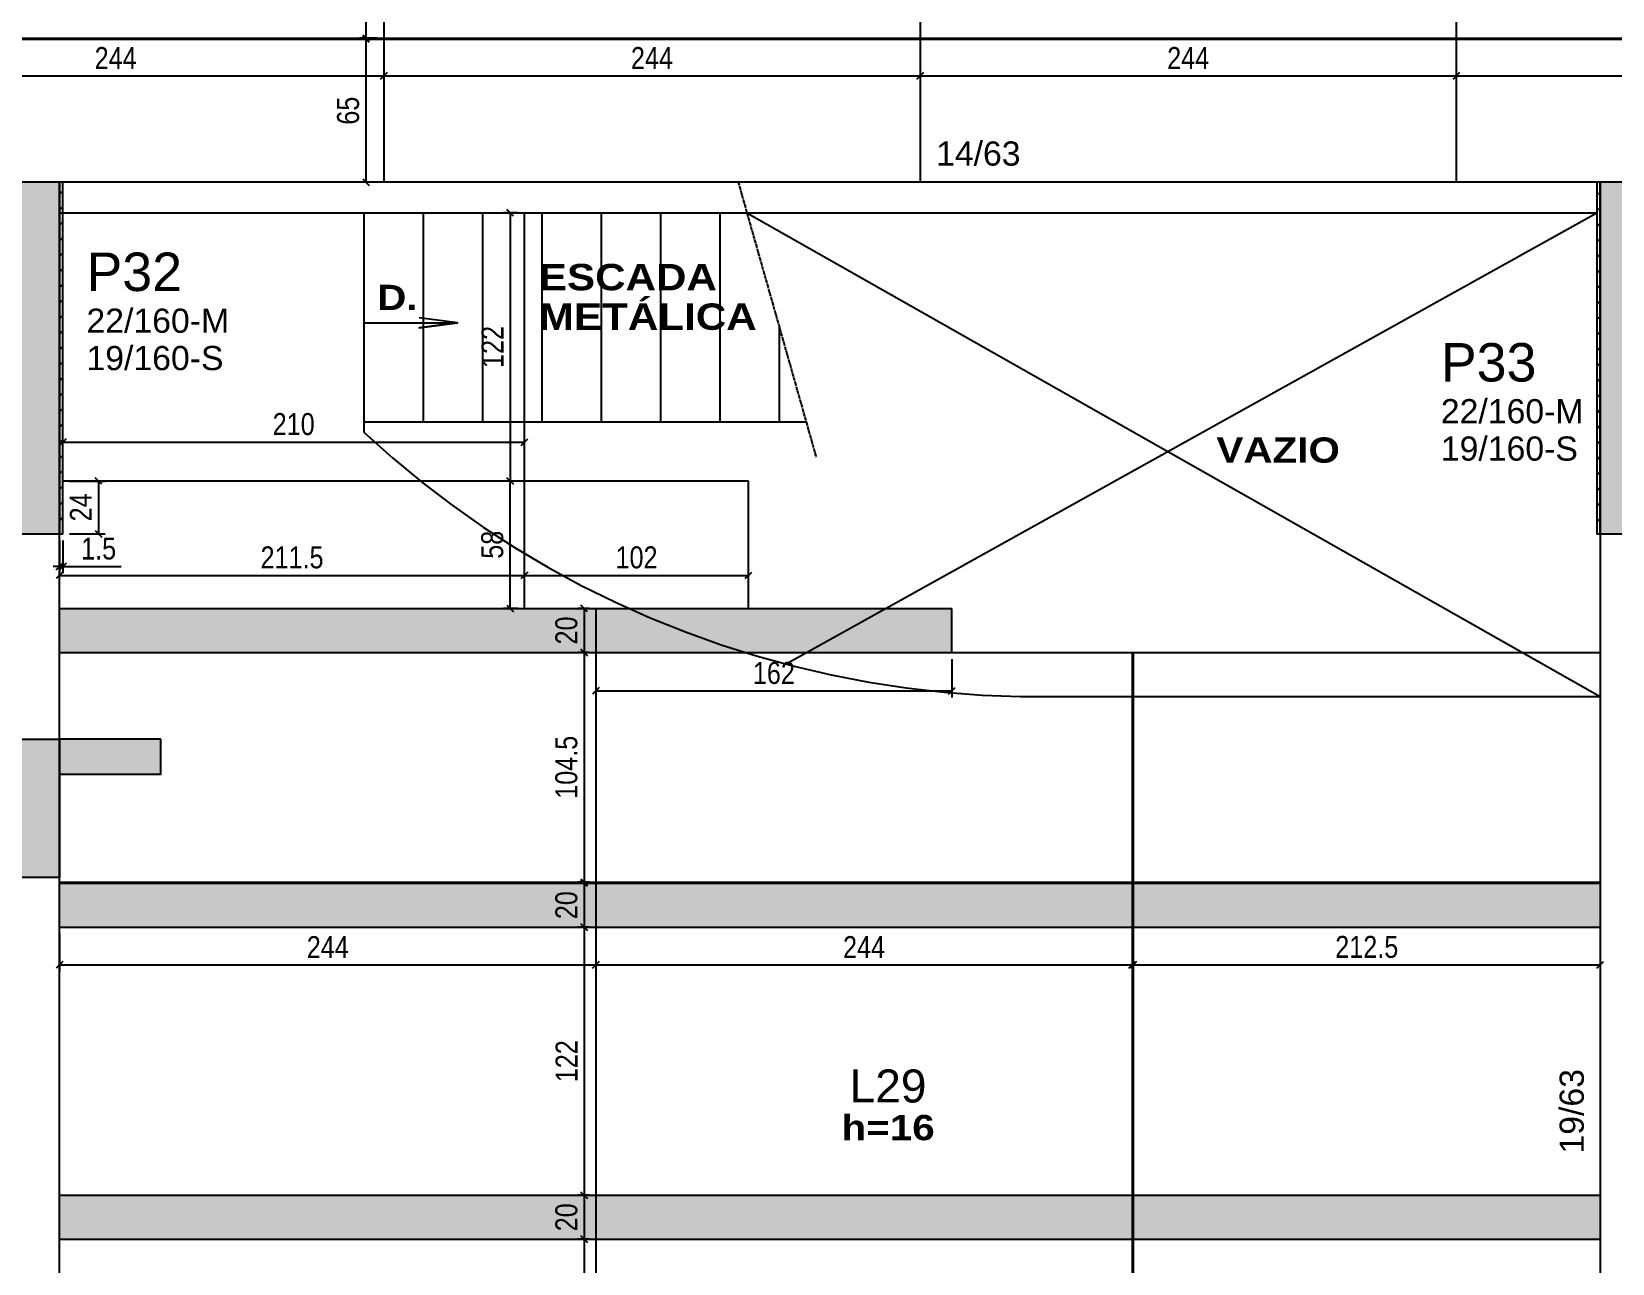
# Model space of a CAD drawing. Extents: x 4150 to 8661, y -614 to 3008.
# Drawn here: x 5153 to 5872, y 655 to 1216 of the extents above; entities that cross this region are included whole.
import ezdxf

# ---------------------------------------------------------------- set-up
doc = ezdxf.new("R2010")
doc.units = 0
doc.header["$PDMODE"] = 34
for name, pattern in [('ESTILO_TQS_0002', [0.4, 0.1, -0.3]), ('ESTILO_TQS_0006', [0.3, 0.2, -0.1]), ('ESTILO_TQS_0007', [2.1, 1.5, -0.2, 0.2, -0.2])]:
    doc.linetypes.add(name, pattern=pattern)
for name, color, linetype in [('COTA', 241, 'Continuous'), ('MTH-230', 1, 'Continuous'), ('MTH-COTAS7', 31, 'Continuous'), ('MTH-DIM-PILAR', 3, 'Continuous'), ('MTH-DIM-VIGA', 3, 'Continuous'), ('MTH-EIXO-217', 8, 'Continuous'), ('MTH-FACE-VIGA', 7, 'Continuous'), ('MTH-LINHA-SEÇÃO', 16, 'Continuous'), ('MTH-PILAR-SEGUE', 5, 'Continuous'), ('MTH-SOMBRA21', 150, 'Continuous'), ('MTH-SOMBRA25', 253, 'Continuous'), ('MTH-TIT1-PILAR', 5, 'Continuous'), ('MTH-TIT1-VIGA', 5, 'Continuous'), ('MTH-TXT-NEGRITO', 5, 'Continuous'), ('MTH-VIGA-INVERTIDA', 7, 'ESTILO_TQS_0002'), ('Painéis', 200, 'Continuous')]:
    doc.layers.add(name, color=color, linetype=linetype)
doc.layers.add('Hachura', color=251, linetype='Continuous', lineweight=9)
doc.styles.add('COTA TECNICA', font='techl___.ttf', dxfattribs={"height": 10})
doc.styles.add('TQS_ARIAL', font='arial.ttf')
doc.styles.add('TQS_ARIAL_BLACK', font='ariblk.ttf')
doc.dimstyles.new('PAINEL', dxfattribs={"dimtxt": 10, "dimasz": 3, "dimexe": 3, "dimexo": 3, "dimgap": 3, "dimtad": 1, "dimdec": 1, "dimzin": 12, "dimdsep": 46, "dimtxsty": 'COTA TECNICA', "dimblk1": 'OBLIQUE', "dimblk2": 'OBLIQUE', "dimsah": 1, "dimcen": 0.9, "dimclrd": 4, "dimclre": 4, "dimclrt": 240, "dimadec": 1, "dimazin": 3, "dimtfac": 1, "dimtdec": 1, "dimtmove": 0, "dimatfit": 3, "dimfxl": 1, "dimtolj": 1, "dimtzin": 12, "dimarcsym": 0})

# ---------------------------------------------------------------- blocks, each defined once
blk = doc.blocks.new('_Oblique')
at = {"color": 0, "linetype": 'ByBlock', "lineweight": -2}
blk.add_line((-0.5, -0.5), (0.5, 0.5), dxfattribs=at)
blk = doc.blocks.new('*D35')
at = {"layer": 'COTA', "color": 4, "lineweight": -2, "transparency": 16777216}
for p, q in [((5069.35, 1209.37), (5069.35, 1192.76)), ((5313.35, 1207.37), (5313.35, 1192.76)), ((5069.35, 1195.76), (5313.35, 1195.76))]:
    blk.add_line(p, q, dxfattribs=at)
at = {"layer": 'Defpoints', "color": 0, "transparency": 16777216}
for p in [(5069.35, 1212.37), (5313.35, 1210.37), (5313.35, 1195.76)]:
    blk.add_point(p, dxfattribs=at)
at = {"layer": 'COTA', "color": 4, "lineweight": -2, "transparency": 16777216, "xscale": 3, "yscale": 3, "zscale": 3, "rotation": 180}
blk.add_blockref('_Oblique', (5069.35, 1195.76), dxfattribs=at)
at = {"layer": 'COTA', "color": 4, "lineweight": -2, "transparency": 16777216, "xscale": 3, "yscale": 3, "zscale": 3}
blk.add_blockref('_Oblique', (5313.35, 1195.76), dxfattribs=at)
at = {"layer": 'COTA', "color": 240, "transparency": 16777216, "insert": (5191.35, 1203.83), "char_height": 10, "attachment_point": 5, "style": 'COTA TECNICA'}
blk.add_mtext('\\A1;244', dxfattribs=at)
blk = doc.blocks.new('*D36')
at = {"layer": 'COTA', "color": 4, "lineweight": -2, "transparency": 16777216}
for p, q in [((5313.35, 1207.37), (5313.35, 1192.76)), ((5313.35, 1195.76), (5557.35, 1195.76))]:
    blk.add_line(p, q, dxfattribs=at)
at = {"layer": 'Defpoints', "color": 0, "transparency": 16777216}
for p in [(5313.35, 1210.37), (5557.35, 1195.76), (5557.35, 1195.76)]:
    blk.add_point(p, dxfattribs=at)
at = {"layer": 'COTA', "color": 4, "lineweight": -2, "transparency": 16777216, "xscale": 3, "yscale": 3, "zscale": 3, "rotation": 180}
blk.add_blockref('_Oblique', (5313.35, 1195.76), dxfattribs=at)
at = {"layer": 'COTA', "color": 4, "lineweight": -2, "transparency": 16777216, "xscale": 3, "yscale": 3, "zscale": 3}
blk.add_blockref('_Oblique', (5557.35, 1195.76), dxfattribs=at)
at = {"layer": 'COTA', "color": 240, "transparency": 16777216, "insert": (5435.35, 1203.83), "char_height": 10, "attachment_point": 5, "style": 'COTA TECNICA'}
blk.add_mtext('\\A1;244', dxfattribs=at)
blk = doc.blocks.new('*D37')
at = {"layer": 'COTA', "color": 4, "lineweight": -2, "transparency": 16777216}
blk.add_line((5557.35, 1195.76), (5801.35, 1195.76), dxfattribs=at)
at = {"layer": 'Defpoints', "color": 0, "transparency": 16777216}
for p in [(5557.35, 1195.76), (5801.35, 1195.76), (5801.35, 1195.76)]:
    blk.add_point(p, dxfattribs=at)
at = {"layer": 'COTA', "color": 4, "lineweight": -2, "transparency": 16777216, "xscale": 3, "yscale": 3, "zscale": 3, "rotation": 180}
blk.add_blockref('_Oblique', (5557.35, 1195.76), dxfattribs=at)
at = {"layer": 'COTA', "color": 4, "lineweight": -2, "transparency": 16777216, "xscale": 3, "yscale": 3, "zscale": 3}
blk.add_blockref('_Oblique', (5801.35, 1195.76), dxfattribs=at)
at = {"layer": 'COTA', "color": 240, "transparency": 16777216, "insert": (5679.35, 1203.83), "char_height": 10, "attachment_point": 5, "style": 'COTA TECNICA'}
blk.add_mtext('\\A1;244', dxfattribs=at)
blk = doc.blocks.new('*D38')
at = {"layer": 'COTA', "color": 4, "lineweight": -2, "transparency": 16777216}
for p, q in [((5801.35, 1195.76), (6045.35, 1195.76)), ((6045.35, 1197.87), (6045.35, 1192.76))]:
    blk.add_line(p, q, dxfattribs=at)
at = {"layer": 'Defpoints', "color": 0, "transparency": 16777216}
for p in [(5801.35, 1195.76), (6045.35, 1200.87), (6045.35, 1195.76)]:
    blk.add_point(p, dxfattribs=at)
at = {"layer": 'COTA', "color": 4, "lineweight": -2, "transparency": 16777216, "xscale": 3, "yscale": 3, "zscale": 3, "rotation": 180}
blk.add_blockref('_Oblique', (5801.35, 1195.76), dxfattribs=at)
at = {"layer": 'COTA', "color": 4, "lineweight": -2, "transparency": 16777216, "xscale": 3, "yscale": 3, "zscale": 3}
blk.add_blockref('_Oblique', (6045.35, 1195.76), dxfattribs=at)
at = {"layer": 'COTA', "color": 240, "transparency": 16777216, "insert": (5923.35, 1203.83), "char_height": 10, "attachment_point": 5, "style": 'COTA TECNICA'}
blk.add_mtext('\\A1;244', dxfattribs=at)
blk = doc.blocks.new('*D39')
at = {"layer": 'COTA', "color": 4, "lineweight": -2, "transparency": 16777216}
for p, q in [((5310.35, 1212.37), (5302.26, 1212.37)), ((5305.26, 1147.37), (5305.26, 1212.37)), ((5310.35, 1147.37), (5302.26, 1147.37))]:
    blk.add_line(p, q, dxfattribs=at)
at = {"layer": 'Defpoints', "color": 0, "transparency": 16777216}
for p in [(5305.26, 1212.37), (5313.35, 1212.37), (5313.35, 1147.37)]:
    blk.add_point(p, dxfattribs=at)
at = {"layer": 'COTA', "color": 4, "lineweight": -2, "transparency": 16777216, "xscale": 3, "yscale": 3, "zscale": 3}
for p, rotation in [((5305.26, 1212.37), 90), ((5305.26, 1147.37), 270)]:
    blk.add_blockref('_Oblique', p, dxfattribs=dict(at, rotation=rotation))
at = {"layer": 'COTA', "color": 240, "transparency": 16777216, "insert": (5297.15, 1179.87), "char_height": 10, "attachment_point": 5, "rotation": 90, "style": 'COTA TECNICA'}
blk.add_mtext('\\A1;65', dxfattribs=at)
blk = doc.blocks.new('*D40')
at = {"layer": 'COTA', "color": 4, "lineweight": -2, "transparency": 16777216}
for p, q in [((5310.35, 1273.37), (5302.26, 1273.37)), ((5305.26, 1212.87), (5305.26, 1273.37)), ((5310.35, 1212.87), (5302.26, 1212.87))]:
    blk.add_line(p, q, dxfattribs=at)
at = {"layer": 'Defpoints', "color": 0, "transparency": 16777216}
for p in [(5305.26, 1273.37), (5313.35, 1273.37), (5313.35, 1212.87)]:
    blk.add_point(p, dxfattribs=at)
at = {"layer": 'COTA', "color": 4, "lineweight": -2, "transparency": 16777216, "xscale": 3, "yscale": 3, "zscale": 3}
for p, rotation in [((5305.26, 1273.37), 90), ((5305.26, 1212.87), 270)]:
    blk.add_blockref('_Oblique', p, dxfattribs=dict(at, rotation=rotation))
at = {"layer": 'COTA', "color": 240, "transparency": 16777216, "insert": (5297.15, 1243.12), "char_height": 10, "attachment_point": 5, "rotation": 90, "style": 'COTA TECNICA'}
blk.add_mtext('\\A1;60.5', dxfattribs=at)
blk = doc.blocks.new('*D226')
at = {"layer": 'COTA', "color": 4, "lineweight": -2, "transparency": 16777216}
for p, q in [((5165.85, 805.37), (5165.85, 788.22)), ((5409.85, 805.37), (5409.85, 788.22)), ((5165.85, 791.22), (5409.85, 791.22))]:
    blk.add_line(p, q, dxfattribs=at)
at = {"layer": 'Defpoints', "color": 0, "transparency": 16777216}
for p in [(5165.85, 808.37), (5409.85, 808.37), (5409.85, 791.22)]:
    blk.add_point(p, dxfattribs=at)
at = {"layer": 'COTA', "color": 4, "lineweight": -2, "transparency": 16777216, "xscale": 3, "yscale": 3, "zscale": 3, "rotation": 180}
blk.add_blockref('_Oblique', (5165.85, 791.22), dxfattribs=at)
at = {"layer": 'COTA', "color": 4, "lineweight": -2, "transparency": 16777216, "xscale": 3, "yscale": 3, "zscale": 3}
blk.add_blockref('_Oblique', (5409.85, 791.22), dxfattribs=at)
at = {"layer": 'COTA', "color": 240, "transparency": 16777216, "insert": (5287.85, 799.29), "char_height": 10, "attachment_point": 5, "style": 'COTA TECNICA'}
blk.add_mtext('\\A1;244', dxfattribs=at)
blk = doc.blocks.new('*D227')
at = {"layer": 'COTA', "color": 4, "lineweight": -2, "transparency": 16777216}
for p, q in [((5409.85, 805.37), (5409.85, 788.22)), ((5653.85, 805.37), (5653.85, 788.22)), ((5409.85, 791.22), (5653.85, 791.22))]:
    blk.add_line(p, q, dxfattribs=at)
at = {"layer": 'Defpoints', "color": 0, "transparency": 16777216}
for p in [(5409.85, 808.37), (5653.85, 808.37), (5653.85, 791.22)]:
    blk.add_point(p, dxfattribs=at)
at = {"layer": 'COTA', "color": 4, "lineweight": -2, "transparency": 16777216, "xscale": 3, "yscale": 3, "zscale": 3, "rotation": 180}
blk.add_blockref('_Oblique', (5409.85, 791.22), dxfattribs=at)
at = {"layer": 'COTA', "color": 4, "lineweight": -2, "transparency": 16777216, "xscale": 3, "yscale": 3, "zscale": 3}
blk.add_blockref('_Oblique', (5653.85, 791.22), dxfattribs=at)
at = {"layer": 'COTA', "color": 240, "transparency": 16777216, "insert": (5531.85, 799.29), "char_height": 10, "attachment_point": 5, "style": 'COTA TECNICA'}
blk.add_mtext('\\A1;244', dxfattribs=at)
blk = doc.blocks.new('*D228')
at = {"layer": 'COTA', "color": 4, "lineweight": -2, "transparency": 16777216}
for p, q in [((5654.35, 805.37), (5654.35, 788.22)), ((5866.85, 805.37), (5866.85, 788.22)), ((5654.35, 791.22), (5866.85, 791.22))]:
    blk.add_line(p, q, dxfattribs=at)
at = {"layer": 'Defpoints', "color": 0, "transparency": 16777216}
for p in [(5654.35, 808.37), (5866.85, 808.37), (5866.85, 791.22)]:
    blk.add_point(p, dxfattribs=at)
at = {"layer": 'COTA', "color": 4, "lineweight": -2, "transparency": 16777216, "xscale": 3, "yscale": 3, "zscale": 3, "rotation": 180}
blk.add_blockref('_Oblique', (5654.35, 791.22), dxfattribs=at)
at = {"layer": 'COTA', "color": 4, "lineweight": -2, "transparency": 16777216, "xscale": 3, "yscale": 3, "zscale": 3}
blk.add_blockref('_Oblique', (5866.85, 791.22), dxfattribs=at)
at = {"layer": 'COTA', "color": 240, "transparency": 16777216, "insert": (5760.6, 799.33), "char_height": 10, "attachment_point": 5, "style": 'COTA TECNICA'}
blk.add_mtext('\\A1;212.5', dxfattribs=at)
blk = doc.blocks.new('*D223')
at = {"layer": 'COTA', "color": 4, "lineweight": -2, "transparency": 16777216}
for p, q in [((5406.85, 933.37), (5401.56, 933.37)), ((5404.56, 933.37), (5404.56, 828.87)), ((5406.85, 828.87), (5401.56, 828.87))]:
    blk.add_line(p, q, dxfattribs=at)
at = {"layer": 'Defpoints', "color": 0, "transparency": 16777216}
for p in [(5409.85, 933.37), (5404.56, 828.87), (5409.85, 828.87)]:
    blk.add_point(p, dxfattribs=at)
at = {"layer": 'COTA', "color": 4, "lineweight": -2, "transparency": 16777216, "xscale": 3, "yscale": 3, "zscale": 3}
for p, rotation in [((5404.56, 933.37), 90), ((5404.56, 828.87), 270)]:
    blk.add_blockref('_Oblique', p, dxfattribs=dict(at, rotation=rotation))
at = {"layer": 'COTA', "color": 240, "transparency": 16777216, "insert": (5396.45, 881.12), "char_height": 10, "attachment_point": 5, "rotation": 90, "style": 'COTA TECNICA'}
blk.add_mtext('\\A1;104.5', dxfattribs=at)
blk = doc.blocks.new('*D224')
at = {"layer": 'COTA', "color": 4, "lineweight": -2, "transparency": 16777216}
for p, q in [((5406.85, 828.37), (5401.56, 828.37)), ((5404.56, 828.37), (5404.56, 808.37)), ((5406.85, 808.37), (5401.56, 808.37))]:
    blk.add_line(p, q, dxfattribs=at)
at = {"layer": 'Defpoints', "color": 0, "transparency": 16777216}
for p in [(5409.85, 828.37), (5404.56, 808.37), (5409.85, 808.37)]:
    blk.add_point(p, dxfattribs=at)
at = {"layer": 'COTA', "color": 4, "lineweight": -2, "transparency": 16777216, "xscale": 3, "yscale": 3, "zscale": 3}
for p, rotation in [((5404.56, 828.37), 90), ((5404.56, 808.37), 270)]:
    blk.add_blockref('_Oblique', p, dxfattribs=dict(at, rotation=rotation))
at = {"layer": 'COTA', "color": 240, "transparency": 16777216, "insert": (5396.46, 818.37), "char_height": 10, "attachment_point": 5, "rotation": 90, "style": 'COTA TECNICA'}
blk.add_mtext('\\A1;20', dxfattribs=at)
blk = doc.blocks.new('*D225')
at = {"layer": 'COTA', "color": 4, "lineweight": -2, "transparency": 16777216}
for p, q in [((5406.85, 808.37), (5401.56, 808.37)), ((5404.56, 808.37), (5404.56, 686.37)), ((5406.85, 686.37), (5401.56, 686.37))]:
    blk.add_line(p, q, dxfattribs=at)
at = {"layer": 'Defpoints', "color": 0, "transparency": 16777216}
for p in [(5409.85, 808.37), (5404.56, 686.37), (5409.85, 686.37)]:
    blk.add_point(p, dxfattribs=at)
at = {"layer": 'COTA', "color": 4, "lineweight": -2, "transparency": 16777216, "xscale": 3, "yscale": 3, "zscale": 3}
for p, rotation in [((5404.56, 808.37), 90), ((5404.56, 686.37), 270)]:
    blk.add_blockref('_Oblique', p, dxfattribs=dict(at, rotation=rotation))
at = {"layer": 'COTA', "color": 240, "transparency": 16777216, "insert": (5396.5, 747.37), "char_height": 10, "attachment_point": 5, "rotation": 90, "style": 'COTA TECNICA'}
blk.add_mtext('\\A1;122', dxfattribs=at)
blk = doc.blocks.new('*D234')
at = {"layer": 'COTA', "color": 4, "lineweight": -2, "transparency": 16777216}
for p, q in [((5406.85, 686.37), (5401.56, 686.37)), ((5404.56, 686.37), (5404.56, 666.37)), ((5406.85, 666.37), (5401.56, 666.37))]:
    blk.add_line(p, q, dxfattribs=at)
at = {"layer": 'Defpoints', "color": 0, "transparency": 16777216}
for p in [(5409.85, 686.37), (5404.56, 666.37), (5409.85, 666.37)]:
    blk.add_point(p, dxfattribs=at)
at = {"layer": 'COTA', "color": 4, "lineweight": -2, "transparency": 16777216, "xscale": 3, "yscale": 3, "zscale": 3}
for p, rotation in [((5404.56, 686.37), 90), ((5404.56, 666.37), 270)]:
    blk.add_blockref('_Oblique', p, dxfattribs=dict(at, rotation=rotation))
at = {"layer": 'COTA', "color": 240, "transparency": 16777216, "insert": (5396.46, 676.37), "char_height": 10, "attachment_point": 5, "rotation": 90, "style": 'COTA TECNICA'}
blk.add_mtext('\\A1;20', dxfattribs=at)
blk = doc.blocks.new('*D235')
at = {"layer": 'COTA', "color": 4, "lineweight": -2, "transparency": 16777216}
for p, q in [((5406.85, 666.37), (5401.56, 666.37)), ((5404.56, 666.37), (5404.56, 544.37)), ((5406.85, 544.37), (5401.56, 544.37))]:
    blk.add_line(p, q, dxfattribs=at)
at = {"layer": 'Defpoints', "color": 0, "transparency": 16777216}
for p in [(5409.85, 666.37), (5404.56, 544.37), (5409.85, 544.37)]:
    blk.add_point(p, dxfattribs=at)
at = {"layer": 'COTA', "color": 4, "lineweight": -2, "transparency": 16777216, "xscale": 3, "yscale": 3, "zscale": 3}
for p, rotation in [((5404.56, 666.37), 90), ((5404.56, 544.37), 270)]:
    blk.add_blockref('_Oblique', p, dxfattribs=dict(at, rotation=rotation))
at = {"layer": 'COTA', "color": 240, "transparency": 16777216, "insert": (5396.5, 605.37), "char_height": 10, "attachment_point": 5, "rotation": 90, "style": 'COTA TECNICA'}
blk.add_mtext('\\A1;122', dxfattribs=at)
blk = doc.blocks.new('*D236')
at = {"layer": 'COTA', "color": 4, "lineweight": -2, "transparency": 16777216}
for p, q in [((5167.35, 1014.37), (5167.35, 1032.1)), ((5167.35, 1029.1), (5377.34, 1029.1)), ((5377.34, 1014.37), (5377.34, 1032.1))]:
    blk.add_line(p, q, dxfattribs=at)
at = {"layer": 'Defpoints', "color": 0, "transparency": 16777216}
for p in [(5377.34, 1029.1), (5167.35, 1011.37), (5377.34, 1011.37)]:
    blk.add_point(p, dxfattribs=at)
at = {"layer": 'COTA', "color": 4, "lineweight": -2, "transparency": 16777216, "xscale": 3, "yscale": 3, "zscale": 3, "rotation": 180}
blk.add_blockref('_Oblique', (5167.35, 1029.1), dxfattribs=at)
at = {"layer": 'COTA', "color": 4, "lineweight": -2, "transparency": 16777216, "xscale": 3, "yscale": 3, "zscale": 3}
blk.add_blockref('_Oblique', (5377.34, 1029.1), dxfattribs=at)
at = {"layer": 'COTA', "color": 240, "transparency": 16777216, "insert": (5272.35, 1037.2), "char_height": 10, "attachment_point": 5, "style": 'COTA TECNICA'}
blk.add_mtext('\\A1;210', dxfattribs=at)
blk = doc.blocks.new('*D237')
at = {"layer": 'COTA', "color": 4, "lineweight": -2, "transparency": 16777216}
for p, q in [((5374.34, 1133.37), (5367.88, 1133.37)), ((5370.88, 1133.37), (5370.88, 1011.37)), ((5374.34, 1011.37), (5367.88, 1011.37))]:
    blk.add_line(p, q, dxfattribs=at)
at = {"layer": 'Defpoints', "color": 0, "transparency": 16777216}
for p in [(5377.34, 1133.37), (5370.88, 1011.37), (5377.34, 1011.37)]:
    blk.add_point(p, dxfattribs=at)
at = {"layer": 'COTA', "color": 4, "lineweight": -2, "transparency": 16777216, "xscale": 3, "yscale": 3, "zscale": 3}
for p, rotation in [((5370.88, 1133.37), 90), ((5370.88, 1011.37), 270)]:
    blk.add_blockref('_Oblique', p, dxfattribs=dict(at, rotation=rotation))
at = {"layer": 'COTA', "color": 240, "transparency": 16777216, "insert": (5362.82, 1072.37), "char_height": 10, "attachment_point": 5, "rotation": 90, "style": 'COTA TECNICA'}
blk.add_mtext('\\A1;122', dxfattribs=at)
blk = doc.blocks.new('*D229')
at = {"layer": 'COTA', "color": 4, "lineweight": -2, "transparency": 16777216}
for p, q in [((5165.85, 956.37), (5165.85, 971.45)), ((5377.34, 956.37), (5377.34, 971.45)), ((5165.85, 968.45), (5377.34, 968.45))]:
    blk.add_line(p, q, dxfattribs=at)
at = {"layer": 'Defpoints', "color": 0, "transparency": 16777216}
for p in [(5377.34, 968.45), (5165.85, 953.37), (5377.34, 953.37)]:
    blk.add_point(p, dxfattribs=at)
at = {"layer": 'COTA', "color": 4, "lineweight": -2, "transparency": 16777216, "xscale": 3, "yscale": 3, "zscale": 3, "rotation": 180}
blk.add_blockref('_Oblique', (5165.85, 968.45), dxfattribs=at)
at = {"layer": 'COTA', "color": 4, "lineweight": -2, "transparency": 16777216, "xscale": 3, "yscale": 3, "zscale": 3}
blk.add_blockref('_Oblique', (5377.34, 968.45), dxfattribs=at)
at = {"layer": 'COTA', "color": 240, "transparency": 16777216, "insert": (5271.6, 976.56), "char_height": 10, "attachment_point": 5, "style": 'COTA TECNICA'}
blk.add_mtext('\\A1;211.5', dxfattribs=at)
blk = doc.blocks.new('*D230')
at = {"layer": 'COTA', "color": 4, "lineweight": -2, "transparency": 16777216}
for p, q in [((5170.35, 1011.37), (5186.56, 1011.37)), ((5183.56, 1011.37), (5183.56, 987.37)), ((5170.35, 987.37), (5186.56, 987.37))]:
    blk.add_line(p, q, dxfattribs=at)
at = {"layer": 'Defpoints', "color": 0, "transparency": 16777216}
for p in [(5167.35, 1011.37), (5167.35, 987.37), (5183.56, 987.37)]:
    blk.add_point(p, dxfattribs=at)
at = {"layer": 'COTA', "color": 4, "lineweight": -2, "transparency": 16777216, "xscale": 3, "yscale": 3, "zscale": 3}
for p, rotation in [((5183.56, 1011.37), 90), ((5183.56, 987.37), 270)]:
    blk.add_blockref('_Oblique', p, dxfattribs=dict(at, rotation=rotation))
at = {"layer": 'COTA', "color": 240, "transparency": 16777216, "insert": (5175.49, 999.37), "char_height": 10, "attachment_point": 5, "rotation": 90, "style": 'COTA TECNICA'}
blk.add_mtext('\\A1;24', dxfattribs=at)
blk = doc.blocks.new('*D231')
at = {"layer": 'COTA', "color": 4, "lineweight": -2, "transparency": 16777216}
for p, q in [((5165.85, 984.37), (5165.85, 969.47)), ((5167.35, 984.37), (5167.35, 969.47)), ((5165.85, 972.47), (5162.85, 972.47)), ((5165.85, 972.47), (5167.35, 972.47)), ((5167.35, 972.47), (5193.86, 972.47))]:
    blk.add_line(p, q, dxfattribs=at)
at = {"layer": 'Defpoints', "color": 0, "transparency": 16777216}
for p in [(5165.85, 987.37), (5167.35, 987.37), (5167.35, 972.47)]:
    blk.add_point(p, dxfattribs=at)
at = {"layer": 'COTA', "color": 4, "lineweight": -2, "transparency": 16777216, "xscale": 3, "yscale": 3, "zscale": 3}
blk.add_blockref('_Oblique', (5165.85, 972.47), dxfattribs=at)
at = {"layer": 'COTA', "color": 4, "lineweight": -2, "transparency": 16777216, "xscale": 3, "yscale": 3, "zscale": 3, "rotation": 180}
blk.add_blockref('_Oblique', (5167.35, 972.47), dxfattribs=at)
at = {"layer": 'COTA', "color": 240, "transparency": 16777216, "insert": (5183.61, 980.58), "char_height": 10, "attachment_point": 5, "style": 'COTA TECNICA'}
blk.add_mtext('\\A1;1.5', dxfattribs=at)
blk = doc.blocks.new('*D232')
at = {"layer": 'COTA', "color": 4, "lineweight": -2, "transparency": 16777216}
for p, q in [((5377.34, 956.37), (5377.34, 971.45)), ((5479.34, 956.37), (5479.34, 971.45)), ((5377.34, 968.45), (5479.34, 968.45))]:
    blk.add_line(p, q, dxfattribs=at)
at = {"layer": 'Defpoints', "color": 0, "transparency": 16777216}
for p in [(5479.34, 968.45), (5377.34, 953.37), (5479.34, 953.37)]:
    blk.add_point(p, dxfattribs=at)
at = {"layer": 'COTA', "color": 4, "lineweight": -2, "transparency": 16777216, "xscale": 3, "yscale": 3, "zscale": 3, "rotation": 180}
blk.add_blockref('_Oblique', (5377.34, 968.45), dxfattribs=at)
at = {"layer": 'COTA', "color": 4, "lineweight": -2, "transparency": 16777216, "xscale": 3, "yscale": 3, "zscale": 3}
blk.add_blockref('_Oblique', (5479.34, 968.45), dxfattribs=at)
at = {"layer": 'COTA', "color": 240, "transparency": 16777216, "insert": (5428.34, 976.56), "char_height": 10, "attachment_point": 5, "style": 'COTA TECNICA'}
blk.add_mtext('\\A1;102', dxfattribs=at)
blk = doc.blocks.new('*D233')
at = {"layer": 'COTA', "color": 4, "lineweight": -2, "transparency": 16777216}
for p, q in [((5409.85, 930.37), (5409.85, 912.86)), ((5571.83, 930.37), (5571.83, 912.86)), ((5409.85, 915.86), (5571.83, 915.86))]:
    blk.add_line(p, q, dxfattribs=at)
at = {"layer": 'Defpoints', "color": 0, "transparency": 16777216}
for p in [(5409.85, 933.37), (5571.83, 933.37), (5571.83, 915.86)]:
    blk.add_point(p, dxfattribs=at)
at = {"layer": 'COTA', "color": 4, "lineweight": -2, "transparency": 16777216, "xscale": 3, "yscale": 3, "zscale": 3, "rotation": 180}
blk.add_blockref('_Oblique', (5409.85, 915.86), dxfattribs=at)
at = {"layer": 'COTA', "color": 4, "lineweight": -2, "transparency": 16777216, "xscale": 3, "yscale": 3, "zscale": 3}
blk.add_blockref('_Oblique', (5571.83, 915.86), dxfattribs=at)
at = {"layer": 'COTA', "color": 240, "transparency": 16777216, "insert": (5490.84, 923.96), "char_height": 10, "attachment_point": 5, "style": 'COTA TECNICA'}
blk.add_mtext('\\A1;162', dxfattribs=at)
blk = doc.blocks.new('*D238')
at = {"layer": 'COTA', "color": 4, "lineweight": -2, "transparency": 16777216}
for p, q in [((5406.85, 953.37), (5401.56, 953.37)), ((5404.56, 953.37), (5404.56, 933.37)), ((5406.85, 933.37), (5401.56, 933.37))]:
    blk.add_line(p, q, dxfattribs=at)
at = {"layer": 'Defpoints', "color": 0, "transparency": 16777216}
for p in [(5409.85, 953.37), (5404.56, 933.37), (5409.85, 933.37)]:
    blk.add_point(p, dxfattribs=at)
at = {"layer": 'COTA', "color": 4, "lineweight": -2, "transparency": 16777216, "xscale": 3, "yscale": 3, "zscale": 3}
for p, rotation in [((5404.56, 953.37), 90), ((5404.56, 933.37), 270)]:
    blk.add_blockref('_Oblique', p, dxfattribs=dict(at, rotation=rotation))
at = {"layer": 'COTA', "color": 240, "transparency": 16777216, "insert": (5396.46, 943.37), "char_height": 10, "attachment_point": 5, "rotation": 90, "style": 'COTA TECNICA'}
blk.add_mtext('\\A1;20', dxfattribs=at)
blk = doc.blocks.new('*D239')
at = {"layer": 'COTA', "color": 4, "lineweight": -2, "transparency": 16777216}
for p, q in [((5374.34, 1011.37), (5367.88, 1011.37)), ((5370.88, 953.37), (5370.88, 1011.37)), ((5374.34, 953.37), (5367.88, 953.37))]:
    blk.add_line(p, q, dxfattribs=at)
at = {"layer": 'Defpoints', "color": 0, "transparency": 16777216}
for p in [(5370.88, 1011.37), (5377.34, 1011.37), (5377.34, 953.37)]:
    blk.add_point(p, dxfattribs=at)
at = {"layer": 'COTA', "color": 4, "lineweight": -2, "transparency": 16777216, "xscale": 3, "yscale": 3, "zscale": 3}
for p, rotation in [((5370.88, 1011.37), 90), ((5370.88, 953.37), 270)]:
    blk.add_blockref('_Oblique', p, dxfattribs=dict(at, rotation=rotation))
at = {"layer": 'COTA', "color": 240, "transparency": 16777216, "insert": (5362.75, 982.37), "char_height": 10, "attachment_point": 5, "rotation": 90, "style": 'COTA TECNICA'}
blk.add_mtext('\\A1;58', dxfattribs=at)

msp = doc.modelspace()

# ---------------------------------------------------------------- hatches: boundary and pattern name
at = {"layer": 'Hachura'}
h = msp.add_hatch(color=256, dxfattribs=at)
h.dxf.hatch_style = 1
h.paths.add_polyline_path([(5409.85, 666.37), (5165.85, 666.37), (5165.85, 686.37), (5409.85, 686.37)])
h.paths.add_polyline_path([(5653.85, 666.37), (5409.85, 666.37), (5409.85, 686.37), (5653.85, 686.37)])
h.paths.add_polyline_path([(5866.85, 666.37), (5653.85, 666.37), (5653.85, 686.37), (5866.85, 686.37)])
h.paths.add_polyline_path([(5866.85, 808.37), (5653.85, 808.37), (5653.85, 828.37), (5866.85, 828.37)])
h.paths.add_polyline_path([(5653.85, 808.37), (5409.85, 808.37), (5409.85, 828.37), (5653.85, 828.37)])
h.paths.add_polyline_path([(5409.85, 808.37), (5165.85, 808.37), (5165.85, 828.37), (5409.85, 828.37)])
h.paths.add_polyline_path([(5409.85, 933.37), (5165.85, 933.37), (5165.85, 953.37), (5409.85, 953.37)])
h.paths.add_polyline_path([(5466.9, 936.85), (5477.93, 933.37), (5409.85, 933.37), (5409.85, 953.37), (5425.08, 953.37), (5434.54, 949.14), (5450.6, 942.68)])
h.paths.add_polyline_path([(5517.93, 940.24), (5505.57, 933.37), (5477.93, 933.37), (5466.9, 936.85), (5450.6, 942.68), (5434.54, 949.14), (5425.08, 953.37), (5517.93, 953.37)])
h.paths.add_polyline_path([(5517.93, 933.37), (5505.57, 933.37), (5517.93, 940.24)], flags=17)
h = msp.add_hatch(color=256, dxfattribs=at)
h.dxf.hatch_style = 1
h.paths.add_polyline_path([(5505.57, 933.37), (5477.93, 933.37), (5466.9, 936.85), (5450.6, 942.68), (5434.54, 949.14), (5425.08, 953.37), (5531.83, 953.37), (5531.83, 947.97)])
h.paths.add_polyline_path([(5531.83, 933.37), (5505.57, 933.37), (5531.83, 947.97)], flags=17)
h = msp.add_hatch(color=256, dxfattribs=at)
h.dxf.hatch_style = 1
h.paths.add_polyline_path([(5541.54, 953.37), (5425.08, 953.37), (5434.54, 949.14), (5450.6, 942.68), (5466.9, 936.85), (5477.93, 933.37), (5505.57, 933.37)])
h.paths.add_polyline_path([(5571.83, 953.37), (5541.54, 953.37), (5505.57, 933.37), (5571.83, 933.37)])

# ---------------------------------------------------------------- linework, layer by layer
at = {"layer": 'MTH-230', "linetype": 'Continuous'}
for p, q in [((5478.56, 1133.37), (5866.85, 913.37)), ((5496.1, 928.11), (5865.35, 1133.37))]:
    msp.add_line(p, q, dxfattribs=at)
at = {"layer": 'MTH-COTAS7', "linetype": 'Continuous'}
msp.add_lwpolyline([(5304.35, 1083.37), (5346.82, 1083.37), (5329.47, 1081.09), (5346.82, 1083.37), (5329.47, 1085.65)], dxfattribs=at)
at = {"layer": 'MTH-EIXO-217', "linetype": 'ESTILO_TQS_0007'}
msp.add_line((5474.59, 1147.37), (5510.08, 1022.15), dxfattribs=at)
at = {"layer": 'MTH-FACE-VIGA', "linetype": 'Continuous'}
for p, q in [((5866.85, 1147.37), (5165.85, 1147.37)), ((5165.85, 1141.9), (5167.32, 1143.36)), ((5167.32, 1143.36), (5167.35, 1143.4)), ((5865.35, 1141.36), (5866.81, 1142.82)), ((5866.81, 1142.82), (5866.85, 1142.86)), ((5165.85, 1134.82), (5167.25, 1136.22)), ((5165.85, 1133.37), (5865.35, 1133.37)), ((5167.18, 1129.08), (5167.35, 1129.25)), ((5167.25, 1136.22), (5167.35, 1136.32)), ((5304.35, 1033.37), (5304.35, 1133.37)), ((5865.35, 1134.29), (5866.75, 1135.68)), ((5866.75, 1135.68), (5866.85, 1135.79)), ((5165.85, 1127.75), (5167.18, 1129.08)), ((5167.12, 1121.94), (5167.35, 1122.18)), ((5865.35, 1127.22), (5866.68, 1128.54)), ((5866.68, 1128.54), (5866.85, 1128.72)), ((5165.85, 1120.68), (5167.12, 1121.94)), ((5167.05, 1114.81), (5167.35, 1115.11)), ((5865.35, 1120.15), (5866.61, 1121.4)), ((5866.61, 1121.4), (5866.85, 1121.65)), ((5165.85, 1113.61), (5167.05, 1114.81)), ((5165.85, 1106.54), (5166.98, 1107.67)), ((5166.98, 1107.67), (5167.35, 1108.04)), ((5865.35, 1113.08), (5866.54, 1114.26)), ((5866.54, 1114.26), (5866.85, 1114.58)), ((5165.85, 1099.47), (5166.92, 1100.53)), ((5166.92, 1100.53), (5167.35, 1100.97)), ((5865.35, 1106), (5866.48, 1107.13)), ((5866.48, 1107.13), (5866.85, 1107.5)), ((5165.85, 1092.4), (5166.85, 1093.39)), ((5166.85, 1093.39), (5167.35, 1093.9)), ((5865.35, 1098.93), (5866.41, 1099.99)), ((5866.34, 1092.85), (5866.85, 1093.36)), ((5866.41, 1099.99), (5866.85, 1100.43)), ((5165.85, 1085.33), (5166.78, 1086.25)), ((5166.78, 1086.25), (5167.35, 1086.83)), ((5865.35, 1091.86), (5866.34, 1092.85)), ((5866.28, 1085.71), (5866.85, 1086.29)), ((5165.85, 1078.26), (5166.71, 1079.12)), ((5166.71, 1079.12), (5167.35, 1079.76)), ((5865.35, 1084.79), (5866.28, 1085.71)), ((5866.21, 1078.57), (5866.85, 1079.22)), ((5165.85, 1071.18), (5166.65, 1071.98)), ((5166.65, 1071.98), (5167.35, 1072.68)), ((5865.35, 1077.72), (5866.21, 1078.57)), ((5866.14, 1071.44), (5866.85, 1072.15)), ((5165.85, 1064.11), (5166.58, 1064.84)), ((5166.58, 1064.84), (5167.35, 1065.61)), ((5865.35, 1070.65), (5866.14, 1071.44)), ((5866.08, 1064.3), (5866.85, 1065.08)), ((5165.85, 1057.04), (5166.51, 1057.7)), ((5166.51, 1057.7), (5167.35, 1058.54)), ((5865.35, 1063.58), (5866.08, 1064.3)), ((5866.01, 1057.16), (5866.85, 1058.01)), ((5165.85, 1049.97), (5166.45, 1050.56)), ((5166.45, 1050.56), (5167.35, 1051.47)), ((5865.35, 1056.51), (5866.01, 1057.16)), ((5865.94, 1050.02), (5866.85, 1050.94)), ((5165.85, 1042.9), (5166.38, 1043.43)), ((5166.38, 1043.43), (5167.35, 1044.4)), ((5865.35, 1049.44), (5865.94, 1050.02)), ((5865.88, 1042.88), (5866.85, 1043.86)), ((5165.85, 1035.83), (5166.31, 1036.29)), ((5166.31, 1036.29), (5167.35, 1037.33)), ((5304.35, 1038.37), (5505.49, 1038.37)), ((5865.35, 1042.36), (5865.88, 1042.88)), ((5865.35, 1035.29), (5865.81, 1035.75)), ((5865.81, 1035.75), (5866.85, 1036.79)), ((5165.85, 1028.76), (5166.25, 1029.15)), ((5166.25, 1029.15), (5167.35, 1030.26)), ((5865.35, 1028.22), (5865.74, 1028.61)), ((5865.74, 1028.61), (5866.85, 1029.72)), ((5165.85, 1021.69), (5166.18, 1022.01)), ((5166.18, 1022.01), (5167.35, 1023.19)), ((5865.35, 1021.15), (5865.67, 1021.47)), ((5865.67, 1021.47), (5866.85, 1022.65)), ((5165.85, 1014.62), (5166.11, 1014.87)), ((5166.11, 1014.87), (5167.35, 1016.12)), ((5865.35, 1014.08), (5865.61, 1014.33)), ((5865.61, 1014.33), (5866.85, 1015.58)), ((5165.85, 1007.54), (5166.05, 1007.74)), ((5166.05, 1007.74), (5167.35, 1009.04)), ((5865.35, 1007.01), (5865.54, 1007.19)), ((5865.54, 1007.19), (5866.85, 1008.51)), ((5165.85, 1000.47), (5165.98, 1000.6)), ((5165.98, 1000.6), (5167.35, 1001.97)), ((5865.35, 999.94), (5865.47, 1000.06)), ((5865.47, 1000.06), (5866.85, 1001.44)), ((5165.85, 993.4), (5165.91, 993.46)), ((5165.91, 993.46), (5167.35, 994.9)), ((5865.35, 992.87), (5865.41, 992.92)), ((5865.41, 992.92), (5866.85, 994.37)), ((5165.85, 544.37), (5165.85, 987.37)), ((5166.89, 987.37), (5167.35, 987.83)), ((5866.85, 987.37), (5866.85, 544.37)), ((5602.85, 913.37), (5866.85, 913.37))]:
    msp.add_line(p, q, dxfattribs=at)
for points in [[(5167.35, 1147.37), (5165.85, 1147.37), (5165.85, 987.37), (5167.35, 987.37), (5167.35, 1147.37)], [(5866.85, 1147.37), (5865.35, 1147.37), (5865.35, 987.37), (5866.85, 987.37), (5866.85, 1147.37)], [(5304.35, 1033.37), (5317.28, 1021.85), (5330.64, 1010.84), (5344.41, 1000.35), (5358.57, 990.39), (5373.11, 980.98), (5388, 972.15), (5403.21, 963.88), (5418.73, 956.21), (5434.54, 949.14), (5450.6, 942.68), (5466.9, 936.85), (5483.41, 931.64), (5500.11, 927.07), (5516.97, 923.15), (5533.97, 919.88), (5551.09, 917.26), (5568.29, 915.3), (5585.55, 914), (5602.85, 913.37)]]:
    msp.add_lwpolyline(points, dxfattribs=at)
at = {"layer": 'MTH-LINHA-SEÇÃO', "linetype": 'Continuous'}
for points in [[(5146.85, 830.91), (5146.85, 893.91), (5165.85, 893.91), (5165.85, 830.91), (5146.85, 830.91)], [(5211.85, 893.91), (5165.85, 893.91), (5165.85, 877.91), (5211.85, 877.91), (5211.85, 893.91)]]:
    msp.add_lwpolyline(points, dxfattribs=at)
at = {"layer": 'MTH-PILAR-SEGUE', "linetype": 'Continuous'}
msp.add_line((5156.35, 1087.37), (5156.35, 1087.37), dxfattribs=at)
for points in [[(5146.85, 987.37), (5165.85, 987.37), (5165.85, 1147.37), (5146.85, 1147.37), (5146.85, 987.37)], [(5866.85, 987.37), (5885.85, 987.37), (5885.85, 1147.37), (5866.85, 1147.37), (5866.85, 987.37)]]:
    msp.add_lwpolyline(points, dxfattribs=at)
at = {"layer": 'MTH-SOMBRA21', "linetype": 'Continuous'}
for points in [[(5146.85, 830.91), (5146.85, 893.91), (5165.85, 893.91)], [(5146.85, 830.91), (5165.85, 893.91), (5165.85, 830.91)], [(5211.85, 893.91), (5165.85, 893.91), (5165.85, 877.91)], [(5211.85, 893.91), (5165.85, 877.91), (5211.85, 877.91)], [(5211.85, 893.91), (5211.85, 877.91), (5211.85, 893.91)], [(5146.85, 830.91), (5165.85, 830.91), (5146.85, 830.91)]]:
    msp.add_solid(points, dxfattribs=at)
at = {"layer": 'MTH-SOMBRA25', "linetype": 'Continuous'}
for points in [[(5146.85, 987.37), (5165.85, 987.37), (5165.85, 1147.37)], [(5146.85, 987.37), (5165.85, 1147.37), (5146.85, 1147.37)], [(5866.85, 987.37), (5885.85, 987.37), (5885.85, 1147.37)], [(5866.85, 987.37), (5885.85, 1147.37), (5866.85, 1147.37)], [(5866.85, 987.37), (5866.85, 1147.37), (5866.85, 987.37)]]:
    msp.add_solid(points, dxfattribs=at)
at = {"layer": 'MTH-VIGA-INVERTIDA', "linetype": 'ESTILO_TQS_0006'}
for p, q in [((5331.35, 1038.37), (5331.35, 1133.37)), ((5358.35, 1038.37), (5358.35, 1133.37)), ((5385.35, 1038.37), (5385.35, 1133.37)), ((5412.35, 1038.37), (5412.35, 1133.37)), ((5439.35, 1038.37), (5439.35, 1133.37)), ((5466.35, 1038.37), (5466.35, 1133.37)), ((5493.35, 1038.37), (5493.35, 1081.17))]:
    msp.add_line(p, q, dxfattribs=at)
at = {"layer": 'Painéis'}
for p, q in [((5313.35, 1273.37), (5313.35, 1147.37)), ((5557.35, 1273.37), (5557.35, 1147.37)), ((5801.35, 1273.37), (5801.35, 1147.37)), ((4677.85, 1212.87), (6045.35, 1212.87)), ((4677.85, 1212.37), (6045.35, 1212.37)), ((5377.34, 953.37), (5377.34, 1133.37)), ((5479.34, 1011.37), (5167.35, 1011.37)), ((5479.34, 953.37), (5479.34, 1011.37)), ((5165.85, 953.37), (5571.83, 953.37)), ((5409.85, 953.37), (5409.85, 544.37)), ((5571.83, 933.37), (5571.83, 953.37)), ((5165.85, 933.37), (5866.85, 933.37)), ((5653.85, 933.37), (5653.85, 544.37)), ((5654.35, 933.37), (5654.35, 544.37)), ((5165.85, 828.87), (5866.85, 828.87)), ((5165.85, 828.37), (5866.85, 828.37)), ((5165.85, 808.37), (5866.85, 808.37)), ((5165.85, 686.37), (5866.85, 686.37)), ((5165.85, 666.37), (5866.85, 666.37))]:
    msp.add_line(p, q, dxfattribs=at)

# ---------------------------------------------------------------- texts
at = {"layer": 'MTH-DIM-PILAR', "linetype": 'Continuous', "style": 'TQS_ARIAL'}
for s, p in [('22/160-M', (5178.06, 1078.81)), ('19/160-S', (5178.06, 1061.81)), ('22/160-M', (5794.3, 1037.63)), ('19/160-S', (5794.3, 1020.63))]:
    msp.add_text(s, height=11, dxfattribs=at).set_placement(p)
at = {"layer": 'MTH-DIM-VIGA', "linetype": 'Continuous', "style": 'TQS_ARIAL'}
msp.add_text('14/63', height=11, dxfattribs=at).set_placement((5564.62, 1154.87))
msp.add_text('19/63', height=11, rotation=90, dxfattribs=at).set_placement((5859.35, 705.37))
at = {"layer": 'MTH-TIT1-PILAR', "linetype": 'Continuous', "style": 'TQS_ARIAL'}
for s, p in [('P32', (5178.06, 1097.81)), ('P33', (5794.3, 1056.63))]:
    msp.add_text(s, height=17.5, dxfattribs=at).set_placement(p)
at = {"layer": 'MTH-TIT1-VIGA', "linetype": 'Continuous', "style": 'TQS_ARIAL'}
msp.add_text('L29', height=15, dxfattribs=at).set_placement((5525.3, 728.62))
at = {"layer": 'MTH-TXT-NEGRITO', "color": 3, "linetype": 'Continuous', "style": 'TQS_ARIAL_BLACK'}
for s, height, p in [('ESCADA', 12, (5383.9, 1098.15)), ('D.', 11.5, (5310.34, 1089.15)), ('METÁLICA', 12, (5383.9, 1080.15)), ('VAZIO', 11.5, (5692.18, 1019.7)), ('h=16', 11.5, (5521.59, 711.44))]:
    msp.add_text(s, height=height, dxfattribs=at).set_placement(p)

# ---------------------------------------------------------------- dimensions: what is measured, and where the dimension line sits
at = {"layer": 'COTA'}
for base, p1, p2, angle, picture, middle in [((5305.26, 1273.37), (5313.35, 1212.87), (5313.35, 1273.37), 90, '*D40', (5297.15, 1243.12)), ((5305.26, 1212.37), (5313.35, 1147.37), (5313.35, 1212.37), 90, '*D39', (5297.15, 1179.87)), ((5370.88, 1011.37), (5377.34, 1133.37), (5377.34, 1011.37), 270, '*D237', (5362.82, 1072.37)), ((5183.56, 987.37), (5167.35, 1011.37), (5167.35, 987.37), 270, '*D230', (5175.49, 999.37)), ((5370.88, 1011.37), (5377.34, 953.37), (5377.34, 1011.37), 90, '*D239', (5362.75, 982.37))]:
    dim = msp.add_linear_dim(base=base, p1=p1, p2=p2, angle=angle, dimstyle='PAINEL', dxfattribs=at)
    dim.commit()
    dim.dimension.update_dxf_attribs({"geometry": picture, "text_midpoint": middle})
for base, p1, p2, picture, middle in [((5313.35, 1195.76), (5069.35, 1212.37), (5313.35, 1210.37), '*D35', (5191.35, 1203.83)), ((5377.34, 1029.1), (5167.35, 1011.37), (5377.34, 1011.37), '*D236', (5272.35, 1037.2)), ((5167.35, 972.47), (5165.85, 987.37), (5167.35, 987.37), '*D231', (5183.61, 980.58)), ((5377.34, 968.45), (5165.85, 953.37), (5377.34, 953.37), '*D229', (5271.6, 976.56)), ((5479.34, 968.45), (5377.34, 953.37), (5479.34, 953.37), '*D232', (5428.34, 976.56)), ((5571.83, 915.86), (5409.85, 933.37), (5571.83, 933.37), '*D233', (5490.84, 923.96)), ((5409.85, 791.22), (5165.85, 808.37), (5409.85, 808.37), '*D226', (5287.85, 799.29)), ((5866.85, 791.22), (5654.35, 808.37), (5866.85, 808.37), '*D228', (5760.6, 799.33))]:
    dim = msp.add_linear_dim(base=base, p1=p1, p2=p2, dimstyle='PAINEL', dxfattribs=at)
    dim.commit()
    dim.dimension.update_dxf_attribs({"geometry": picture, "text_midpoint": middle})
for base, p1, p2, picture, middle in [((5557.35, 1195.76), (5313.35, 1210.37), (5557.35, 1195.76), '*D36', (5435.35, 1203.83)), ((5801.35, 1195.76), (5557.35, 1195.76), (5801.35, 1195.76), '*D37', (5679.35, 1203.83)), ((6045.35, 1195.76), (5801.35, 1195.76), (6045.35, 1200.87), '*D38', (5923.35, 1203.83)), ((5653.85, 791.22), (5409.85, 808.37), (5653.85, 808.37), '*D227', (5531.85, 799.29))]:
    dim = msp.add_linear_dim(base=base, p1=p1, p2=p2, dimstyle='PAINEL', override={"dimtmove": 1}, dxfattribs=at)
    dim.commit()
    dim.dimension.update_dxf_attribs({"geometry": picture, "text_midpoint": middle})
for base, p1, p2, picture, middle in [((5404.56, 933.37), (5409.85, 953.37), (5409.85, 933.37), '*D238', (5404.56, 943.37)), ((5404.56, 808.37), (5409.85, 828.37), (5409.85, 808.37), '*D224', (5404.56, 818.37))]:
    dim = msp.add_linear_dim(base=base, p1=p1, p2=p2, angle=270, dimstyle='PAINEL', dxfattribs=at)
    dim.commit()
    dim.dimension.update_dxf_attribs({"geometry": picture, "text_midpoint": middle, "dimtype": 160})
for base, p1, p2, picture, middle in [((5404.56, 828.87), (5409.85, 933.37), (5409.85, 828.87), '*D223', (5396.45, 881.12)), ((5404.56, 686.37), (5409.85, 808.37), (5409.85, 686.37), '*D225', (5396.5, 747.37)), ((5404.56, 544.37), (5409.85, 666.37), (5409.85, 544.37), '*D235', (5396.5, 605.37))]:
    dim = msp.add_linear_dim(base=base, p1=p1, p2=p2, angle=270, dimstyle='PAINEL', override={"dimtmove": 1}, dxfattribs=at)
    dim.commit()
    dim.dimension.update_dxf_attribs({"geometry": picture, "text_midpoint": middle})
dim = msp.add_linear_dim(base=(5404.56, 666.37), p1=(5409.85, 686.37), p2=(5409.85, 666.37), angle=270, dimstyle='PAINEL', override={"dimtmove": 1}, dxfattribs=at)
dim.commit()
dim.dimension.update_dxf_attribs({"geometry": '*D234', "text_midpoint": (5404.56, 676.37), "dimtype": 160})

doc.saveas('drawing.dxf')
